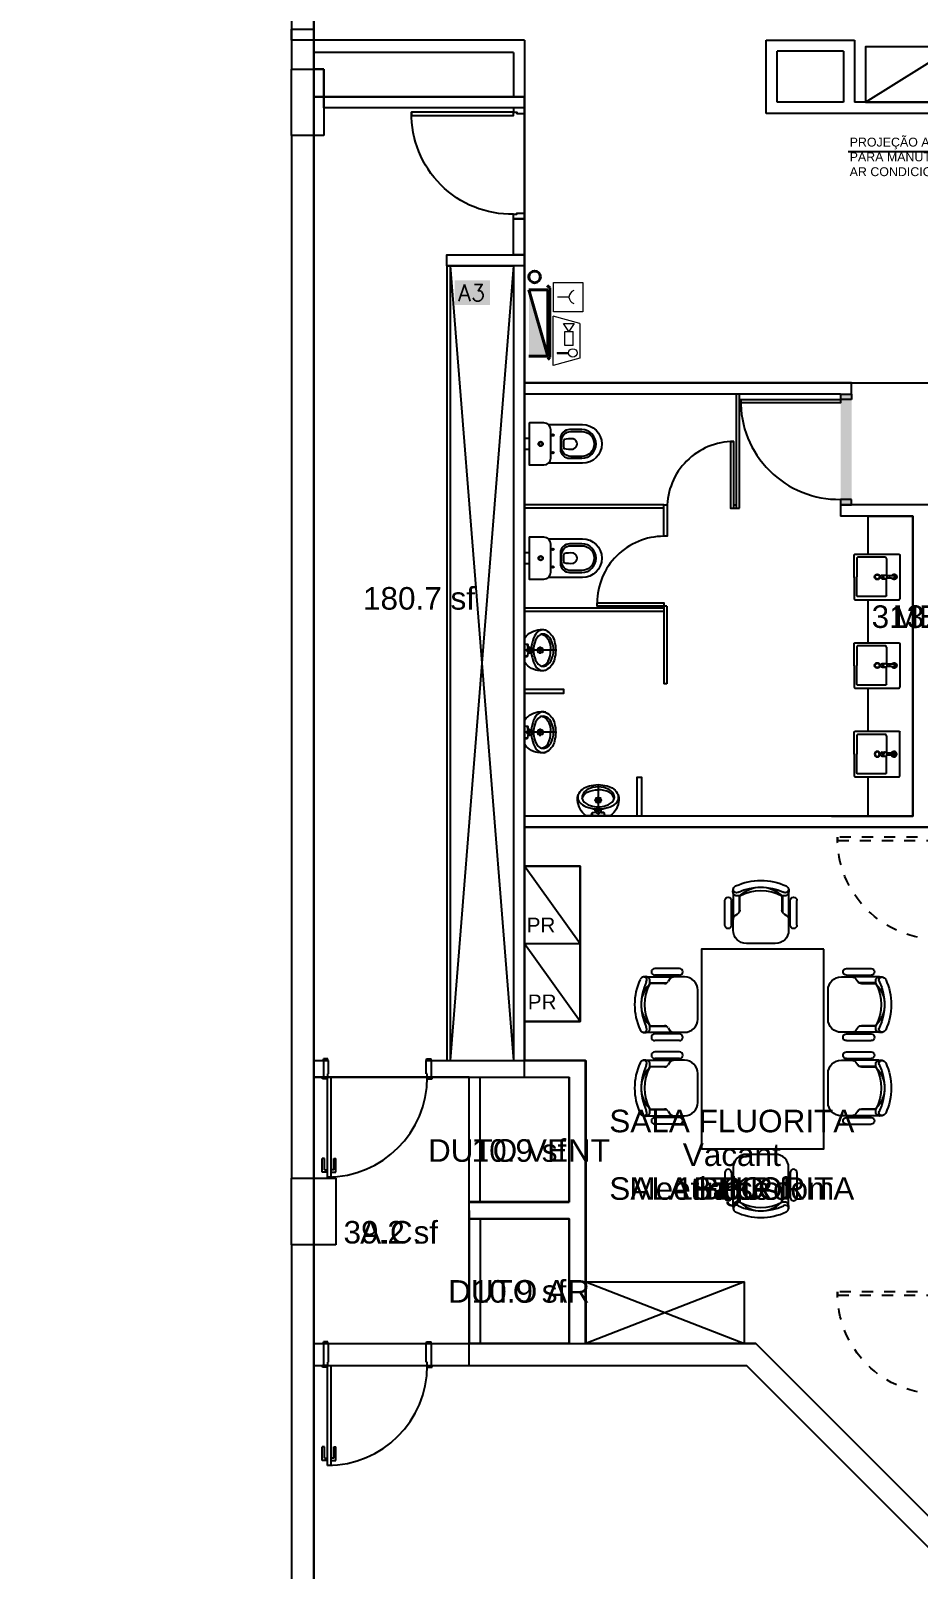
# Model space of a CAD drawing. Header units: metres. Extents: x 249.2 to 324.9, y -97.6 to -23.3.
# Drawn here: x 250.6 to 258.6, y -90.66 to -76.79 of the extents above; entities that cross this region are included whole.
import ezdxf
from ezdxf.enums import TextEntityAlignment as Align

# ---------------------------------------------------------------- set-up
doc = ezdxf.new("R2010")
doc.units = ezdxf.units.M
doc.linetypes.add('ACC BH AltaVila -2PAV$0$DASHDOT', pattern=[1, 0.5, -0.25, 0, -0.25])
doc.linetypes.add('ACC BH AltaVila -2PAV$0$HIDDEN2', pattern=[0.1875, 0.125, -0.0625])
doc.layers.add('ACC BH AltaVila -2PAV$0$0-VER', color=7, linetype='Continuous', lineweight=40)
for name, color, linetype in [('ACC BH AltaVila -2PAV$0$CONS1', 7, 'Continuous'), ('ACC BH AltaVila -2PAV$0$CONS2', 7, 'Continuous'), ('ACC BH AltaVila -2PAV$0$CXL', 7, 'Continuous'), ('ACC BH AltaVila -2PAV$0$DGS', 7, 'Continuous'), ('ACC BH AltaVila -2PAV$0$H-INCENDIO', 7, 'Continuous'), ('ACC BH AltaVila -2PAV$0$MBN', 7, 'Continuous'), ('ACC BH AltaVila -2PAV$0$P02', 7, 'Continuous'), ('ACC BH AltaVila -2PAV$0$PLR', 7, 'Continuous'), ('ACC BH AltaVila -2PAV$0$PN2', 7, 'Continuous'), ('ACC BH AltaVila -2PAV$0$POR', 7, 'Continuous'), ('ACC BH AltaVila -2PAV$0$PRJ', 7, 'ACC BH AltaVila -2PAV$0$HIDDEN2'), ('ACC BH AltaVila -2PAV$0$SAN', 7, 'Continuous'), ('ACC BH AltaVila -2PAV$0$SEPMAR', 7, 'Continuous'), ('ACC BH AltaVila -2PAV$0$TXT', 7, 'Continuous'), ('EC1 Area Names', 220, 'Continuous'), ('EC1 Area Polygons', 30, 'Continuous'), ('EC1 Area Square Footages', 7, 'Continuous'), ('EC1 Space Function Descs', 7, 'Continuous'), ('EC1 Space Names', 7, 'Continuous'), ('EC1 Space Numbers', 140, 'Continuous'), ('EC1 Space Polygons', 6, 'Continuous'), ('EC1 Space Square Footages', 7, 'Continuous'), ('EC1 Space Status Descs', 7, 'Continuous'), ('EC1 Space Type Descs', 7, 'Continuous'), ('EC1 Tenant Names', 7, 'Continuous'), ('EC1 UDA Design Capacity', 7, 'Continuous'), ('EC1 UDA Is Secured', 7, 'Continuous'), ('EC1 Zone Polygons', 4, 'Continuous'), ('TX2', 7, 'Continuous'), ('Z70', 7, 'Continuous')]:
    doc.layers.add(name, color=color, linetype=linetype)
doc.styles.add('ACC BH AltaVila -2PAV$0$ROMANS', font='romans')
doc.styles.add('ACC BH AltaVila -2PAV$0$STYLE1', font='arial.ttf')
doc.styles.add('EC1 LABELS', font='arial.ttf', dxfattribs={"height": 0.2})
doc.styles.add('STYLE1', font='arial.ttf')

# ---------------------------------------------------------------- blocks, each defined once
blk = doc.blocks.new('ACC BH AltaVila -2PAV$0$PT90 BT12.5')
at = {"color": 2}
for points in [[(92, -6773.4), (92, -6865.4), (89, -6865.4), (89, -6773.4)], [(89, -6865.4), (89, -6868.4), (90, -6868.4), (90, -6875.4), (85, -6875.4), (85, -6865.4)]]:
    blk.add_lwpolyline(points, close=True, dxfattribs=at)
blk.add_lwpolyline([(181, -6865.4), (181, -6868.4), (180, -6868.4), (180, -6875.4), (185, -6875.4), (185, -6865.4), (181, -6865.4)], dxfattribs=at)
at = {"color": 1}
blk.add_arc((90.5, -6863.9), 90.5, 359.0283, 90.9717, dxfattribs=at)
blk = doc.blocks.new('ACC BH AltaVila -2PAV$0$MICT1')
for p, q in [((0, -28.7), (0, 0)), ((-3.2, -4.8), (2.9, -4.8)), ((-3.4, -14.4), (3.1, -14.4))]:
    blk.add_line(p, q)
blk.add_lwpolyline([(0, -28.3, -0.054423), (-8, -27.2, -0.129975), (-14, -24.3, -0.115349), (-18, -19.3, -0.10182), (-18.6, -14.3, -0.216856), (-11.1, -0.4, -0.186978), (-10.8, -0.3), (0, -0.3), (10.8, -0.3, -0.186978), (11.1, -0.4, -0.216856), (18.6, -14.3, -0.10182), (18, -19.3, -0.115349), (14, -24.3, -0.129975), (8, -27.2, -0.054423)], format="xyb", close=True)
for points in [[(-5.9, -0.5), (-5.6, -2.6, 0.358326), (-5, -3.2), (-2.7, -3.5, -0.447938), (-2.5, -3.8, 0.216474), (-2.3, -6)], [(-2.2, -3.9, 0.511016), (-2.6, -3.3), (-4.9, -3, -0.298443), (-5.3, -2.7), (-5.4, -0.3)], [(2.2, -3.9, -0.511016), (2.6, -3.3), (4.9, -3, 0.298443), (5.3, -2.7), (5.4, -0.3)], [(5.9, -0.5), (5.6, -2.6, -0.358326), (5, -3.2), (2.7, -3.5, 0.447938), (2.5, -3.8, -0.216474), (2.3, -6)], [(-14.4, -15.5, 0.234308), (-10, -21.4, 0.122381), (0, -23.7)], [(14.4, -15.5, -0.234308), (10, -21.4, -0.122381), (0, -23.7)]]:
    blk.add_lwpolyline(points, format="xyb")
for centre, radius in [((0, -4.8), 2.4), ((-1.7, -12.7), 0.4), ((0, -4.8), 0.75), ((0, -12), 0.4), ((1.7, -12.7), 0.4), ((-2.4, -14.4), 0.4), ((-1.7, -16.1), 0.4), ((0, -14.4), 0.4), ((0, -16.8), 0.4), ((1.7, -16.1), 0.4), ((2.4, -14.4), 0.4)]:
    blk.add_circle(centre, radius)
at = {"linetype": 'ACC BH AltaVila -2PAV$0$DASHDOT'}
blk.add_circle((0, -14.4), 2.4, dxfattribs=at)
for centre, radius, start, end in [((-11.4, -17), 7.03, 144.1436, 198.97), ((-6.5, -20.7), 13.1, 109.1635, 143.5427), ((-4.3, -20.5), 11.4, 103.6891, 147.0714), ((-0.7, -34), 27.6, 92.3143, 111.5339), ((-0.5, -27.8), 19.5, 88.4724, 109.3888), ((0.5, -27.8), 19.5, 70.6112, 91.5276), ((0.7, -34), 27.6, 68.4661, 87.6857), ((4.3, -20.5), 11.4, 32.9286, 76.3109), ((6.5, -20.7), 13.1, 36.4573, 70.8365), ((11.4, -17), 7.03, 341.03, 35.8564), ((-9.1, -16.9), 5.43, 165.3439, 194.6479), ((-9.1, -16.9), 5.43, 151.102, 165.3439), ((-4.7, -15.1), 10.2, 198.4266, 238.893), ((-0.3, -6.4), 19.9, 240.9353, 270.9922), ((0.3, -6.4), 19.9, 269.0078, 299.0647), ((4.7, -15.1), 10.2, 301.107, 341.5734), ((9.1, -16.9), 5.43, 14.6561, 28.898), ((9.1, -16.9), 5.43, 345.3521, 14.6561)]:
    blk.add_arc(centre, radius, start, end)
blk = doc.blocks.new('ACC BH AltaVila -2PAV$0$1197CLNK_p')
for points in [[(0.01, -0.023, 4.626468), (-0.01, -0.023)], [(0.01, -0.003, 1.284477), (-0.01, -0.003)], [(0.01, 0, 1), (-0.01, 0)]]:
    blk.add_lwpolyline(points, format="xyb")
at = {"ltscale": 0.07315}
for points in [[(-0.017, -0.087), (-0.017, -0.081)], [(0.017, -0.087), (0.017, -0.081)]]:
    blk.add_lwpolyline(points, dxfattribs=at)
at = {"ltscale": 0.24791}
for points in [[(-0.017, -0.107), (-0.017, -0.087)], [(0.017, -0.107), (0.017, -0.087)]]:
    blk.add_lwpolyline(points, dxfattribs=at)
for points in [[(-0.01, -0.023), (-0.01, 0)], [(-0.01, -0.023), (-0.01, -0.068)], [(0.01, 0), (0.01, -0.023)], [(0.01, -0.023), (0.01, -0.068)]]:
    blk.add_lwpolyline(points)
for centre, major_axis, ratio, start_param, end_param in [((0, -0.081), (0.017, 0), 0.927346, 0.000029, 3.141622), ((0, -0.081), (0.017, 0), 0.927346, 3.141622, 5.212388), ((0, -0.087), (0.017, 0), 0.927346, 3.141622, 4.477891), ((0, -0.087), (0.017, 0), 0.927346, 3.141592, 5.212388), ((0, -0.087), (0.017, 0), 0.927346, 3.12735, 6.283284), ((0, -0.087), (0.017, 0), 0.927346, 3.12734, 3.141691), ((0, -0.087), (0.017, 0), 0.927346, 3.141691, 4.477838), ((0, -0.107), (0.017, 0), 0.927346, 3.141691, 6.283284), ((0, -0.047), (-0.0103, 0), 0.374607, 3.141593, 6.283185), ((0, -0.081), (0.017, 0), 0.927346, 5.212388, 6.283215), ((0, -0.087), (0.017, 0), 0.927346, 5.212388, 6.283215), ((0, -0.087), (0.017, 0), 0.927346, 0.000098, 0.014206)]:
    blk.add_ellipse(centre, major_axis=major_axis, ratio=ratio, start_param=start_param, end_param=end_param)
blk = doc.blocks.new('ACC BH AltaVila -2PAV$0$A$C7CD049DB')
for p, q in [((-16.6, 12.1), (-1.2, 12.1)), ((16.5, 12.1), (1.2, 12.1))]:
    blk.add_line(p, q)
for points in [[(0, 41.2), (-19.7, 41.2, 0.414214), (-20.6, 40.3), (-20.6, 0.8, 0.413826), (-19.7, 0)], [(-16.6, 12.1), (-16.6, 12.1, -0.414214), (-17.8, 13.3), (-17.8, 37.6, -0.414214), (-16.6, 38.8), (0, 38.8)], [(-0.5, 41.2), (19.6, 41.2, -0.414214), (20.4, 40.3), (20.4, 20.5), (20.4, 0.8, -0.413826), (19.6, 0)], [(16.5, 12.1), (16.5, 12.1, 0.414214), (17.7, 13.3), (17.7, 37.6, 0.414214), (16.5, 38.8), (0, 38.8)]]:
    blk.add_lwpolyline(points, format="xyb")
blk.add_lwpolyline([(19.6, 0), (-19.7, 0)])
for radius in [2.47, 1.97]:
    blk.add_circle((0, 20.3), radius)
at = {"extrusion": (0, 0, -1), "xscale": 100, "yscale": 100, "zscale": -100, "rotation": 180}
blk.add_blockref('ACC BH AltaVila -2PAV$0$1197CLNK_p', (0, 5.1), dxfattribs=at)
blk = doc.blocks.new('ACC BH AltaVila -2PAV$0$X_PORTA80')
at = {"layer": 'ACC BH AltaVila -2PAV$0$POR', "color": 2}
for p, q in [((-95, 15), (-100, 15)), ((-100, 15), (-100, 5)), ((-95, 5), (-95, 15)), ((-5, 15), (-5, 15)), ((0, 15), (-5, 15)), ((-5, 15), (-5, 15)), ((-5, 15), (-5, 15)), ((-5, 5), (-5, 15)), ((0, 15), (0, 5)), ((-100, 5), (-95, 5)), ((0, 5), (-5, 5))]:
    blk.add_line(p, q, dxfattribs=at)
blk.add_lwpolyline([(-5, 15), (-8, 15), (-8, 105), (-5, 105)], close=True, dxfattribs=at)
at = {"layer": 'ACC BH AltaVila -2PAV$0$POR'}
blk.add_arc((-6.5, 16.5), 88.5, 89.029, 180.971, dxfattribs=at)
blk = doc.blocks.new('ACC BH AltaVila -2PAV$0$CAD')
for p, q in [((16.5, 32.5), (38.8, 32.5)), ((21.8, 25), (12, 25)), ((16.5, 26.5), (38.8, 26.5)), ((45.7, 25), (21.8, 25)), ((26.8, 20.8), (25.2, 23.2)), ((43.2, 19.5), (28.2, 19.5)), ((43.2, 19), (30.1, 19)), ((43.2, 22.7), (43.2, 19)), ((0, 13), (0, -13)), ((12, -25), (21.8, -25)), ((16.5, -26.5), (38.8, -26.5)), ((45.7, -25), (21.8, -25)), ((25.2, -23.2), (26.8, -20.8)), ((43.2, -19.5), (28.2, -19.5)), ((30.1, -19), (43.2, -19)), ((43.2, -19), (43.2, -22.7)), ((16.5, -32.5), (38.8, -32.5))]:
    blk.add_line(p, q)
for centre, radius, start, end in [((16.5, 29.5), 3, 90, 270), ((38.8, 29.5), 3, 270, 90), ((12, 13), 12, 90, 180), ((21.8, 21), 4, 33.6901, 90), ((30.1, 23), 4, 213.6901, 270), ((47.2, 20.8), 4.47, 121.9392, 155.6213), ((44.2, 22.4), 0.999, 152.2765, 180), ((44.2, 19.2), 0.999, 180, 208.086), ((47.2, 20.8), 4.47, 204.3787, 219.8839), ((8.1, 0), 39.9, 331.5569, 28.4431), ((24.9, 0), 26.1, 316.4961, 43.5039), ((47.4, 19.7), 5.58, 33.8625, 116.9558), ((47.4, 19.7), 5.58, 107.4075, 116.9558), ((48.7, 22.1), 2.82, 68.9328, 219.9139), ((1.9, 0), 49, 335.57, 24.43), ((1.9, 0), 55, 335.57, 24.43), ((12, -13), 12, 180, 270), ((16.5, -29.5), 3, 90, 270), ((21.8, -21), 4, 270, 326.3099), ((30.1, -23), 4, 90, 146.3099), ((38.8, -29.5), 3, 270, 90), ((47.2, -20.8), 4.47, 140.1161, 155.6213), ((44.2, -19.2), 0.999, 151.914, 180), ((44.2, -22.4), 0.999, 180, 207.7235), ((47.2, -20.8), 4.47, 204.3787, 238.0608), ((47.4, -19.7), 5.58, 243.0442, 326.1375), ((48.7, -22.1), 2.82, 140.0861, 291.0672)]:
    blk.add_arc(centre, radius, start, end)
blk = doc.blocks.new('ACC BH AltaVila -2PAV$0$PT 90 BT 10')
at = {"color": 2}
blk.add_lwpolyline([(96.4, -6944.2), (99.4, -6944.2), (99.4, -6945.2), (106.4, -6945.2), (106.4, -6940.2), (96.4, -6940.2), (96.4, -6944.2)], dxfattribs=at)
for points in [[(4.4, -7033.2), (96.4, -7033.2), (96.4, -7036.2), (4.4, -7036.2)], [(96.4, -7036.2), (99.4, -7036.2), (99.4, -7035.2), (106.4, -7035.2), (106.4, -7040.2), (96.4, -7040.2)]]:
    blk.add_lwpolyline(points, close=True, dxfattribs=at)
at = {"color": 1}
blk.add_arc((94.9, -7034.7), 90.5, 89.0283, 180.9717, dxfattribs=at)
blk = doc.blocks.new('ACC BH AltaVila -2PAV$0$CP133_p')
for points in [[(-0.127, -0.194, -0.414213), (-0.189, -0.132), (-0.189, -0.003, -0.414232), (-0.186, 0), (0.186, 0, -0.414195), (0.189, -0.003), (0.189, -0.132, -0.414213), (0.127, -0.194), (-0.127, -0.194)], [(-0.175, -0.171), (-0.175, -0.479, 1), (0.175, -0.479), (0.175, -0.171)]]:
    blk.add_lwpolyline(points, format="xyb")
at = {"ltscale": 0.202982}
blk.add_lwpolyline([(0.051, 0), (0.051, 0.041), (-0.051, 0.041), (-0.051, 0)], dxfattribs=at)
for points in [[(0, -0.083, 1), (0, -0.124, 1)], [(0, -0.088, 1), (0, -0.119, 1)], [(-0.079, -0.206, 1), (-0.079, -0.221, 1)], [(0.079, -0.206, 1), (0.079, -0.221, 1)], [(0.048, -0.281, -0.414214), (0.129, -0.363), (0.129, -0.474, -1), (-0.129, -0.474), (-0.129, -0.363, -0.414214), (-0.048, -0.281)], [(-0.04, -0.313, -0.080388), (0.04, -0.313, -0.078063), (0.046, -0.394, -0.074711), (0.044, -0.403, -0.675472), (-0.044, -0.403, -0.074711), (-0.046, -0.394, -0.078063)]]:
    blk.add_lwpolyline(points, format="xyb", close=True)
at = {"ltscale": 0.30027}
blk.add_lwpolyline([(0.03, -0.292), (-0.03, -0.292, 0.414214), (-0.112, -0.374), (-0.112, -0.474, 1), (0.112, -0.474), (0.112, -0.374, 0.414214)], format="xyb", close=True, dxfattribs=at)
blk = doc.blocks.new('ACC BH AltaVila -2PAV$0$A$C4C3F00F6')
at = {"layer": 'ACC BH AltaVila -2PAV$0$H-INCENDIO', "lineweight": 0}
for p, q in [((0.103, -0.26), (0.038, -0.021)), ((0.038, -0.021), (0.484, -0.021)), ((0.146, -0.055), (0.146, -0.159)), ((0.154, -0.055), (0.146, -0.055)), ((0.154, -0.055), (0.154, -0.159)), ((0.219, -0.201), (0.219, -0.124)), ((0.219, -0.124), (0.345, -0.124)), ((0.345, -0.162), (0.417, -0.114)), ((0.345, -0.124), (0.345, -0.201)), ((0.417, -0.114), (0.417, -0.21)), ((0.418, -0.26), (0.484, -0.021)), ((0.523, -0.288), (0.523, -0.024)), ((0.523, -0.024), (0.787, -0.024)), ((0.655, -0.162), (0.655, -0.058)), ((0.787, -0.024), (0.787, -0.288)), ((0.418, -0.26), (0.103, -0.26)), ((0.219, -0.201), (0.345, -0.201)), ((0.417, -0.21), (0.345, -0.162)), ((0.787, -0.288), (0.523, -0.288))]:
    blk.add_line(p, q, dxfattribs=at)
blk.add_circle((0.151, -0.197), 0.0383, dxfattribs=at)
blk.add_arc((0.655, -0.223), 0.0604, 15.9279, 164.0721, dxfattribs=at)

msp = doc.modelspace()

# ---------------------------------------------------------------- hatches: boundary and pattern name
at = {"layer": 'ACC BH AltaVila -2PAV$0$0-VER', "linetype": 'Continuous'}
msp.add_hatch(color=240, dxfattribs=at).paths.add_polyline_path([(255.092, -79.12), (255.092, -79.72), (255.262, -79.72)])
at = {"layer": 'ACC BH AltaVila -2PAV$0$CONS1'}
h = msp.add_hatch(color=256, dxfattribs=at)
h.dxf.hatch_style = 1
h.paths.add_polyline_path([(254.424, -79.259), (254.742, -79.259), (254.742, -79.034), (254.424, -79.034)])
h = msp.add_hatch(color=256, dxfattribs=at)
h.dxf.hatch_style = 1
h.paths.add_polyline_path([(254.424, -79.259), (254.742, -79.259), (254.742, -79.034), (254.424, -79.034)])
at = {"layer": 'ACC BH AltaVila -2PAV$0$CONS2'}
h = msp.add_hatch(color=256, dxfattribs=at)
h.dxf.hatch_style = 1
h.paths.add_polyline_path([(254.424, -79.259), (254.742, -79.259), (254.742, -79.034), (254.424, -79.034)])

# ---------------------------------------------------------------- linework, layer by layer
for p, q in [((257.036, -88.065), (255.604, -88.62)), ((255.604, -88.065), (257.036, -88.62))]:
    msp.add_line(p, q)
at = {"layer": 'ACC BH AltaVila -2PAV$0$0-VER', "color": 240, "linetype": 'Continuous'}
for p, q in [((255.262, -79.72), (255.092, -79.12)), ((255.262, -79.12), (255.092, -79.12)), ((255.092, -79.12), (255.262, -79.12)), ((255.092, -79.12), (255.262, -79.12)), ((255.258, -79.082), (255.282, -79.102)), ((255.262, -79.12), (255.262, -79.72)), ((255.262, -79.453), (255.262, -79.124)), ((255.282, -79.102), (255.282, -79.729)), ((255.262, -79.72), (255.092, -79.72)), ((255.282, -79.729), (255.262, -79.748))]:
    msp.add_line(p, q, dxfattribs=at)
at = {"layer": 'ACC BH AltaVila -2PAV$0$0-VER'}
msp.add_circle((255.144, -79.004), 0.0525, dxfattribs=at)
at = {"layer": 'ACC BH AltaVila -2PAV$0$CXL', "linetype": 'Continuous'}
msp.add_lwpolyline([(252.954, -76.77), (253.154, -76.77), (253.154, -76.87), (252.954, -76.87), (252.954, -76.77)], dxfattribs=at)
at = {"layer": 'ACC BH AltaVila -2PAV$0$DGS'}
for p, q in [((255.054, -76.87), (253.154, -76.87)), ((254.954, -76.98), (253.154, -76.98)), ((254.954, -76.98), (254.954, -77.38)), ((255.054, -76.87), (255.054, -77.38)), ((257.231, -77.53), (257.231, -76.87)), ((257.231, -76.87), (258.026, -76.87)), ((257.331, -77.43), (257.331, -76.97)), ((257.926, -76.97), (257.331, -76.97)), ((257.926, -76.97), (257.926, -77.43)), ((258.026, -76.87), (258.026, -77.43)), ((260.401, -77.53), (257.231, -77.53)), ((257.926, -77.43), (257.331, -77.43)), ((260.301, -77.43), (258.026, -77.43)), ((258.001, -79.96), (255.054, -79.96)), ((258.001, -80.06), (258.001, -79.96)), ((257.901, -80.06), (255.054, -80.06)), ((259.301, -81.06), (257.901, -81.06)), ((257.901, -81.06), (257.901, -81.16)), ((258.551, -81.16), (257.901, -81.16)), ((258.551, -83.12), (258.551, -83.25)), ((255.054, -83.825), (255.054, -83.815)), ((258.551, -83.865), (255.054, -83.865)), ((257.818, -83.865), (258.551, -83.865)), ((258.794, -83.965), (255.054, -83.965)), ((257.818, -83.965), (258.794, -83.965)), ((255.604, -88.065), (257.036, -88.065)), ((257.036, -88.62), (257.036, -88.065))]:
    msp.add_line(p, q, dxfattribs=at)
msp.add_lwpolyline([(254.954, -78.48), (255.054, -78.48), (255.054, -78.805), (254.954, -78.805)], close=True, dxfattribs=at)
msp.add_lwpolyline([(258.551, -83.865), (258.551, -81.16), (258.551, -81.16)], dxfattribs=at)
at = {"layer": 'ACC BH AltaVila -2PAV$0$MBN'}
for p, q in [((258.126, -77.43), (258.926, -76.93)), ((255.554, -85.017), (255.054, -84.317)), ((255.554, -85.017), (255.054, -85.017)), ((255.554, -85.717), (255.054, -85.017))]:
    msp.add_line(p, q, dxfattribs=at)
for points in [[(258.126, -77.43), (258.926, -77.43), (258.926, -76.93), (258.126, -76.93)], [(255.554, -85.717), (255.554, -84.317), (255.054, -84.317), (255.054, -85.717)], [(257.749, -85.065), (256.649, -85.065), (256.649, -86.865), (257.749, -86.865)]]:
    msp.add_lwpolyline(points, close=True, dxfattribs=at)
at = {"layer": 'ACC BH AltaVila -2PAV$0$P02'}
for p, q in [((252.954, -67.77), (252.954, -77.13)), ((253.154, -67.77), (253.154, -77.13)), ((253.154, -77.13), (253.154, -67.77)), ((252.954, -77.13), (253.244, -77.13)), ((252.954, -77.73), (252.954, -77.13)), ((252.954, -77.13), (253.244, -77.13)), ((252.954, -77.73), (252.954, -77.13)), ((253.244, -77.13), (253.154, -77.13)), ((253.244, -77.38), (253.244, -77.13)), ((253.244, -77.13), (253.244, -77.73)), ((253.244, -77.13), (253.244, -77.73)), ((252.954, -77.73), (252.954, -87.13)), ((253.244, -77.73), (252.954, -77.73)), ((253.244, -77.73), (252.954, -77.73)), ((253.154, -77.73), (253.154, -85.965)), ((253.154, -77.73), (253.154, -86.07)), ((254.354, -78.905), (254.354, -78.805)), ((254.354, -78.905), (254.954, -78.905)), ((254.954, -78.905), (254.954, -86.07)), ((255.054, -78.905), (255.054, -86.07)), ((255.054, -85.965), (255.054, -78.905)), ((253.241, -86.07), (253.241, -86.055)), ((253.281, -86.055), (253.241, -86.055)), ((253.241, -86.07), (253.241, -86.22)), ((253.241, -86.07), (253.286, -86.07)), ((253.281, -86.07), (253.281, -86.055)), ((253.286, -86.19), (253.286, -86.07)), ((254.166, -86.19), (254.166, -86.07)), ((254.166, -86.07), (254.211, -86.07)), ((254.171, -86.055), (254.211, -86.055)), ((254.171, -86.07), (254.171, -86.055)), ((254.211, -86.07), (254.211, -86.055)), ((254.211, -86.07), (254.211, -86.22)), ((254.33, -86.07), (255.604, -86.07)), ((255.604, -86.07), (255.604, -88.62)), ((253.231, -86.235), (253.231, -86.22)), ((253.276, -86.22), (253.231, -86.22)), ((253.271, -86.235), (253.231, -86.235)), ((253.271, -86.235), (253.271, -86.22)), ((253.276, -86.19), (253.286, -86.19)), ((253.276, -86.19), (253.276, -86.22)), ((253.276, -87.12), (253.276, -86.22)), ((253.276, -86.22), (253.306, -86.22)), ((253.306, -86.22), (253.306, -87.12)), ((254.176, -86.19), (254.166, -86.19)), ((254.176, -86.22), (254.176, -86.19)), ((254.176, -86.22), (254.221, -86.22)), ((254.181, -86.235), (254.181, -86.22)), ((254.181, -86.235), (254.221, -86.235)), ((254.221, -86.235), (254.221, -86.22)), ((254.326, -86.22), (255.454, -86.22)), ((254.554, -87.345), (254.554, -86.22)), ((254.654, -87.345), (254.654, -86.22)), ((255.454, -86.22), (255.454, -87.345)), ((253.249, -86.952), (253.229, -86.952)), ((253.229, -87.075), (253.229, -86.952)), ((253.249, -87.055), (253.249, -86.952)), ((253.334, -86.952), (253.354, -86.952)), ((253.334, -87.055), (253.334, -86.952)), ((253.354, -87.075), (253.354, -86.952)), ((253.276, -87.075), (253.229, -87.075)), ((253.249, -87.055), (253.276, -87.055)), ((253.334, -87.055), (253.306, -87.055)), ((253.306, -87.075), (253.354, -87.075)), ((252.954, -87.13), (253.354, -87.13)), ((252.954, -87.13), (253.354, -87.13)), ((252.954, -87.73), (252.954, -87.13)), ((252.954, -87.13), (253.354, -87.13)), ((252.954, -87.13), (253.354, -87.13)), ((252.954, -87.73), (252.954, -87.13)), ((253.306, -87.12), (253.276, -87.12)), ((253.306, -87.12), (253.276, -87.12)), ((253.354, -87.13), (253.354, -87.73)), ((253.354, -87.13), (253.354, -87.73)), ((253.354, -87.13), (253.354, -87.73)), ((253.354, -87.13), (253.354, -87.73)), ((254.554, -87.345), (255.454, -87.345)), ((254.554, -87.495), (254.554, -87.345)), ((254.554, -87.42), (254.554, -88.62)), ((254.554, -87.495), (255.454, -87.495)), ((254.654, -87.495), (254.654, -88.62)), ((255.454, -87.495), (255.454, -88.62)), ((252.954, -87.73), (252.954, -97.13)), ((253.354, -87.73), (252.954, -87.73)), ((253.354, -87.73), (252.954, -87.73)), ((253.354, -87.73), (252.954, -87.73)), ((253.354, -87.73), (252.954, -87.73)), ((253.154, -87.73), (253.154, -88.62)), ((253.154, -88.62), (253.254, -88.62)), ((253.241, -88.62), (253.241, -88.605)), ((253.281, -88.605), (253.241, -88.605)), ((253.241, -88.62), (253.286, -88.62)), ((253.241, -88.62), (253.241, -88.82)), ((253.281, -88.62), (253.281, -88.605)), ((253.286, -88.79), (253.286, -88.62)), ((254.166, -88.79), (254.166, -88.62)), ((254.166, -88.62), (254.211, -88.62)), ((254.171, -88.605), (254.211, -88.605)), ((254.171, -88.62), (254.171, -88.605)), ((254.211, -88.62), (254.211, -88.605)), ((254.211, -88.62), (254.211, -88.82)), ((254.211, -88.62), (255.454, -88.62)), ((255.604, -88.62), (257.136, -88.62)), ((258.894, -90.377), (257.136, -88.62)), ((253.154, -88.82), (253.154, -97.13)), ((253.276, -88.82), (253.231, -88.82)), ((253.231, -88.835), (253.231, -88.82)), ((253.271, -88.835), (253.231, -88.835)), ((253.271, -88.835), (253.271, -88.82)), ((253.276, -88.79), (253.276, -88.82)), ((253.276, -88.79), (253.286, -88.79)), ((253.276, -89.72), (253.276, -88.82)), ((253.276, -88.82), (253.306, -88.82)), ((253.306, -88.82), (253.306, -89.72)), ((254.176, -88.79), (254.166, -88.79)), ((254.176, -88.82), (254.176, -88.79)), ((254.176, -88.82), (254.221, -88.82)), ((254.181, -88.835), (254.181, -88.82)), ((254.181, -88.835), (254.221, -88.835)), ((254.211, -88.82), (257.054, -88.82)), ((254.221, -88.835), (254.221, -88.82)), ((258.694, -90.46), (257.054, -88.82)), ((253.229, -89.675), (253.229, -89.552)), ((253.249, -89.552), (253.229, -89.552)), ((253.249, -89.655), (253.249, -89.552)), ((253.334, -89.655), (253.334, -89.552)), ((253.334, -89.552), (253.354, -89.552)), ((253.354, -89.675), (253.354, -89.552)), ((253.276, -89.675), (253.229, -89.675)), ((253.249, -89.655), (253.276, -89.655)), ((253.306, -89.72), (253.276, -89.72)), ((253.306, -89.72), (253.276, -89.72)), ((253.334, -89.655), (253.306, -89.655)), ((253.306, -89.675), (253.354, -89.675))]:
    msp.add_line(p, q, dxfattribs=at)
at = {"layer": 'ACC BH AltaVila -2PAV$0$P02', "linetype": 'Continuous'}
for p, q in [((254.354, -78.905), (254.354, -86.07)), ((254.384, -78.905), (254.384, -86.07)), ((254.384, -78.905), (254.954, -86.07)), ((254.954, -78.905), (254.384, -86.07))]:
    msp.add_line(p, q, dxfattribs=at)
at = {"layer": 'ACC BH AltaVila -2PAV$0$P02'}
for points in [[(253.244, -77.38), (255.054, -77.38), (255.054, -77.48), (253.244, -77.48)], [(255.054, -78.905), (254.354, -78.905), (254.354, -78.805), (255.054, -78.805)]]:
    msp.add_lwpolyline(points, close=True, dxfattribs=at)
for centre in [(253.276, -86.22), (253.276, -88.82)]:
    msp.add_arc(centre, 0.9, 270, 0, dxfattribs=at)
at = {"layer": 'ACC BH AltaVila -2PAV$0$PLR'}
for p, q in [((252.954, -77.13), (253.244, -77.13)), ((252.954, -77.73), (252.954, -77.13)), ((253.244, -77.13), (253.244, -77.73)), ((253.244, -77.73), (252.954, -77.73)), ((252.954, -87.13), (253.354, -87.13)), ((252.954, -87.13), (253.354, -87.13)), ((252.954, -87.73), (252.954, -87.13)), ((252.954, -87.13), (253.354, -87.13)), ((252.954, -87.13), (253.354, -87.13)), ((252.954, -87.73), (252.954, -87.13)), ((252.954, -87.13), (253.354, -87.13)), ((252.954, -87.13), (253.354, -87.13)), ((252.954, -87.73), (252.954, -87.13)), ((253.306, -87.12), (253.276, -87.12)), ((253.306, -87.12), (253.276, -87.12)), ((253.354, -87.13), (253.354, -87.73)), ((253.354, -87.13), (253.354, -87.73)), ((253.354, -87.13), (253.354, -87.73)), ((253.354, -87.13), (253.354, -87.73)), ((253.354, -87.13), (253.354, -87.73)), ((253.354, -87.13), (253.354, -87.73)), ((253.354, -87.73), (252.954, -87.73)), ((253.354, -87.73), (252.954, -87.73)), ((253.354, -87.73), (252.954, -87.73)), ((253.354, -87.73), (252.954, -87.73)), ((253.354, -87.73), (252.954, -87.73)), ((253.354, -87.73), (252.954, -87.73))]:
    msp.add_line(p, q, dxfattribs=at)
at = {"layer": 'ACC BH AltaVila -2PAV$0$PN2'}
for p, q in [((253.154, -86.07), (253.241, -86.07)), ((254.171, -86.07), (254.33, -86.07)), ((253.154, -86.22), (253.154, -87.13)), ((253.154, -86.22), (253.241, -86.22)), ((254.211, -86.22), (254.326, -86.22)), ((253.154, -88.82), (253.254, -88.82))]:
    msp.add_line(p, q, dxfattribs=at)
at = {"layer": 'ACC BH AltaVila -2PAV$0$SAN'}
for p, q in [((256.964, -81.09), (256.964, -80.06)), ((256.99, -81.09), (256.99, -80.06)), ((256.308, -81.06), (255.054, -81.06)), ((256.308, -81.09), (255.054, -81.09)), ((256.938, -81.06), (256.964, -81.06)), ((256.938, -81.09), (256.99, -81.09)), ((256.308, -81.973), (256.308, -82.674)), ((256.335, -81.973), (256.308, -81.973)), ((256.335, -81.973), (256.335, -82.674)), ((256.308, -81.99), (255.054, -81.99)), ((256.308, -81.99), (255.054, -81.99)), ((256.308, -82.02), (255.054, -82.02)), ((256.308, -82.02), (255.054, -82.02)), ((256.335, -82.674), (256.308, -82.674))]:
    msp.add_line(p, q, dxfattribs=at)
for points in [[(256.938, -81.09), (256.938, -80.49), (256.908, -80.49), (256.908, -81.09)], [(256.308, -81.343), (256.308, -81.06), (256.338, -81.06), (256.338, -81.343)], [(256.308, -81.973), (255.708, -81.973), (255.708, -81.943), (256.308, -81.943)]]:
    msp.add_lwpolyline(points, close=True, dxfattribs=at)
for points in [[(258.151, -81.505), (258.151, -81.16), (258.551, -81.16), (258.551, -83.865), (258.151, -83.865), (258.151, -83.511)], [(258.151, -82.303), (258.151, -81.916)], [(255.054, -82.72), (255.404, -82.72), (255.404, -82.76), (255.054, -82.76)], [(258.151, -83.101), (258.151, -82.714)], [(256.067, -83.865), (256.067, -83.515), (256.107, -83.515), (256.107, -83.865)]]:
    msp.add_lwpolyline(points, dxfattribs=at)
for centre in [(256.938, -81.089), (256.308, -81.943)]:
    msp.add_arc(centre, 0.6, 89.9631, 180.0369, dxfattribs=at)
at = {"layer": 'ACC BH AltaVila -2PAV$0$SEPMAR'}
msp.add_solid([(257.901, -80.06), (258.001, -80.06), (257.901, -81.06), (258.001, -81.06)], dxfattribs=at)
at = {"layer": 'ACC BH AltaVila -2PAV$0$TXT'}
msp.add_line((259.055, -77.876), (257.968, -77.876), dxfattribs=at)
at = {"layer": 'EC1 Area Polygons'}
for points in [[(297.854, -57.329), (288.079, -57.329), (288.079, -77.484), (292.953, -77.484), (292.953, -87.49), (293.153, -87.49), (293.153, -97.43), (287.253, -97.43), (258.893, -97.43), (253.154, -97.43), (253.154, -76.77), (253.154, -52.44), (253.154, -51.345), (252.954, -51.345), (252.954, -45.805), (250.604, -45.805), (250.604, -37.19), (250.604, -33.99), (250.604, -33.99), (253.154, -33.99), (253.154, -23.48), (266.128, -23.48), (266.128, -23.679), (302.843, -23.679)], [(288.079, -57.329), (288.079, -77.414), (288.079, -77.484), (292.803, -77.484), (292.953, -77.484), (292.953, -87.18), (292.953, -87.49), (293.153, -87.49), (293.153, -97.23), (293.153, -97.43), (287.703, -97.43), (253.154, -97.43), (253.154, -51.345)]]:
    msp.add_lwpolyline(points, dxfattribs=at)
for points in [[(255.053, -77.38), (253.154, -77.38), (253.154, -86.22), (255.053, -86.22), (255.053, -77.38)], [(255.053, -79.959), (262.326, -79.959), (262.326, -83.964), (255.053, -83.964), (255.053, -79.959)], [(254.553, -86.22), (253.154, -86.22), (253.154, -88.82), (254.553, -88.82), (254.553, -86.22)], [(254.553, -86.22), (255.453, -86.22), (255.453, -87.344), (254.553, -87.344), (254.553, -86.22)], [(254.553, -87.494), (255.453, -87.494), (255.453, -88.62), (254.553, -88.62), (254.553, -87.494)], [(253.154, -88.62), (257.136, -88.62), (258.893, -90.376), (258.893, -97.43), (253.154, -97.43), (253.154, -88.62)]]:
    msp.add_lwpolyline(points, close=True, dxfattribs=at)
at = {"layer": 'EC1 Space Polygons'}
msp.add_lwpolyline([(255.053, -83.964), (258.793, -83.964), (258.793, -84.975), (258.793, -88.155), (258.793, -90.276), (257.136, -88.62), (255.603, -88.62), (255.603, -86.069), (255.053, -86.069), (255.053, -83.964)], close=True, dxfattribs=at)
at = {"layer": 'EC1 Zone Polygons'}
msp.add_lwpolyline([(253.154, -51.345), (253.154, -77.38), (255.053, -77.38), (255.053, -83.964), (282.754, -83.964), (282.754, -87.729), (287.703, -87.729), (287.703, -87.729), (287.703, -86.589), (286.303, -86.589), (286.303, -84.09), (286.403, -84.09), (286.403, -80.6), (282.854, -80.6), (282.854, -80.5), (282.754, -80.5), (282.754, -77.514), (288.079, -77.514), (288.079, -58.81)], dxfattribs=at)
msp.add_lwpolyline([(282.754, -83.964), (264.77, -83.964), (255.053, -83.964), (255.053, -86.069), (255.603, -86.069), (255.603, -88.62), (257.136, -88.62), (258.893, -90.376), (258.893, -97.43), (287.253, -97.43), (287.253, -92.685), (287.253, -91.7), (287.703, -91.7), (287.703, -87.729), (286.403, -87.729), (282.854, -87.729), (282.754, -87.729), (282.754, -83.964)], close=True, dxfattribs=at)
at = {"layer": 'Z70'}
msp.add_lwpolyline([(255.054, -85.717), (255.054, -84.317), (255.554, -84.317), (255.554, -85.717)], close=True, dxfattribs=at)

# ---------------------------------------------------------------- block references
at = {"rotation": 89.99999999999999}
msp.add_blockref('ACC BH AltaVila -2PAV$0$A$C4C3F00F6', (255.291, -79.841), dxfattribs=at)
at = {"layer": 'ACC BH AltaVila -2PAV$0$MBN', "yscale": 0.01, "zscale": 0.01}
for p, xscale, rotation in [((257.183, -85.015), -0.01, 270), ((256.614, -85.565), 0.01, 180), ((257.788, -85.565), -0.01, 180), ((256.614, -86.317), 0.01, 180), ((257.788, -86.317), -0.01, 180), ((257.183, -86.915), 0.01, 270)]:
    msp.add_blockref('ACC BH AltaVila -2PAV$0$CAD', p, dxfattribs=dict(at, xscale=xscale, rotation=rotation))
at = {"layer": 'ACC BH AltaVila -2PAV$0$POR', "xscale": -0.01, "yscale": 0.01, "zscale": 0.01, "rotation": 90}
msp.add_blockref('ACC BH AltaVila -2PAV$0$PT90 BT12.5', (186.3, -76.63), dxfattribs=at)
at = {"layer": 'ACC BH AltaVila -2PAV$0$POR', "extrusion": (0, 0, -1), "xscale": -0.01, "yscale": 0.01, "zscale": -0.01, "rotation": 270}
msp.add_blockref('ACC BH AltaVila -2PAV$0$X_PORTA80', (-258.051, -80.06), dxfattribs=at)
at = {"layer": 'ACC BH AltaVila -2PAV$0$PRJ', "xscale": -0.01, "yscale": 0.01, "zscale": 0.01, "rotation": 180}
for p in [(257.83, -154.417), (257.83, -158.517)]:
    msp.add_blockref('ACC BH AltaVila -2PAV$0$PT 90 BT 10', p, dxfattribs=at)
at = {"layer": 'ACC BH AltaVila -2PAV$0$SAN', "xscale": -1, "rotation": 90}
for p in [(255.095, -80.51), (255.095, -81.54)]:
    msp.add_blockref('ACC BH AltaVila -2PAV$0$CP133_p', p, dxfattribs=at)
at = {"layer": 'ACC BH AltaVila -2PAV$0$SAN', "extrusion": (0, 0, -1), "yscale": 0.01, "zscale": -0.01}
for p, xscale, rotation in [((-258.435, -81.709), -0.01, 270), ((-258.435, -82.507), -0.01, 270), ((-258.435, -83.307), 0.01, 269.9999999999512)]:
    msp.add_blockref('ACC BH AltaVila -2PAV$0$A$C7CD049DB', p, dxfattribs=dict(at, xscale=xscale, rotation=rotation))
at = {"layer": 'ACC BH AltaVila -2PAV$0$SAN', "xscale": 0.01, "yscale": 0.01, "zscale": 0.01}
for p, rotation in [((255.051, -82.37), 90), ((255.051, -83.11), 90), ((255.717, -83.865), 180)]:
    msp.add_blockref('ACC BH AltaVila -2PAV$0$MICT1', p, dxfattribs=dict(at, rotation=rotation))

# ---------------------------------------------------------------- texts
at = {"layer": 'ACC BH AltaVila -2PAV$0$P02', "linetype": 'Continuous', "style": 'ACC BH AltaVila -2PAV$0$ROMANS'}
msp.add_text('A3', height=0.15, dxfattribs=at).set_placement((254.454, -79.222))
at = {"layer": 'ACC BH AltaVila -2PAV$0$TXT', "insert": (257.983, -77.749), "char_height": 0.08, "width": 1.55566, "attachment_point": 1, "rotation": 360, "style": 'ACC BH AltaVila -2PAV$0$STYLE1'}
msp.add_mtext('PROJEÇÃO ACESSO \\PPARA MANUTENÇÃO \\PAR CONDICIONADO', dxfattribs=at)
at = {"layer": 'EC1 Area Names', "style": 'EC1 LABELS'}
for s, p in [('MEN', (258.686, -82.169)), ('DUTO VENT', (255.003, -86.982)), ('A.C.', (253.848, -87.719)), ('DUTO AR', (255.003, -88.252))]:
    msp.add_text(s, height=0.2032, dxfattribs=at).set_placement(p, align=Align.CENTER)
at = {"layer": 'EC1 Area Square Footages', "style": 'EC1 LABELS'}
for s, p in [('180.7 sf', (254.102, -82.004)), ('313.5 sf', (258.686, -82.169)), ('10.9 sf', (255.003, -86.982)), ('39.2 sf', (253.848, -87.719)), ('10.9 sf', (255.003, -88.252))]:
    msp.add_text(s, height=0.2032, dxfattribs=at).set_placement(p, align=Align.CENTER)
at = {"layer": 'EC1 Space Function Descs', "style": 'EC1 LABELS'}
msp.add_text('Meeting Room', height=0.2032, dxfattribs=at).set_placement((256.921, -87.325), align=Align.CENTER)
at = {"layer": 'EC1 Space Names', "style": 'EC1 LABELS'}
msp.add_text('SALA FLUORITA', height=0.2032, dxfattribs=at).set_placement((256.921, -87.325), align=Align.CENTER)
at = {"layer": 'EC1 Space Numbers', "style": 'EC1 LABELS'}
msp.add_text('SALA FLUORITA', height=0.2032, dxfattribs=at).set_placement((256.921, -86.716), align=Align.CENTER)
at = {"layer": 'EC1 Space Square Footages', "style": 'EC1 LABELS'}
msp.add_text('187.1 sf', height=0.2032, dxfattribs=at).set_placement((256.921, -87.325), align=Align.CENTER)
at = {"layer": 'EC1 Space Status Descs', "style": 'EC1 LABELS'}
msp.add_text('Vacant', height=0.2032, dxfattribs=at).set_placement((256.921, -87.02), align=Align.CENTER)
at = {"layer": 'EC1 Space Type Descs', "style": 'EC1 LABELS'}
msp.add_text('Meeting Room', height=0.2032, dxfattribs=at).set_placement((256.921, -87.325), align=Align.CENTER)
at = {"layer": 'EC1 Tenant Names', "style": 'EC1 LABELS'}
msp.add_text('BPO', height=0.2032, dxfattribs=at).set_placement((256.921, -87.325), align=Align.CENTER)
at = {"layer": 'EC1 UDA Design Capacity', "style": 'EC1 LABELS'}
msp.add_text('6', height=0.203, dxfattribs=at).set_placement((256.921, -87.325), align=Align.CENTER)
at = {"layer": 'EC1 UDA Is Secured', "style": 'EC1 LABELS'}
msp.add_text('False', height=0.2032, dxfattribs=at).set_placement((256.921, -87.325), align=Align.CENTER)
at = {"layer": 'TX2', "char_height": 0.133, "width": 7.88402, "attachment_point": 1, "style": 'STYLE1'}
for insert in [(255.021, -84.781), (255.031, -85.474)]:
    msp.add_mtext(' PR', dxfattribs=dict(at, insert=insert))

doc.saveas('drawing.dxf')
